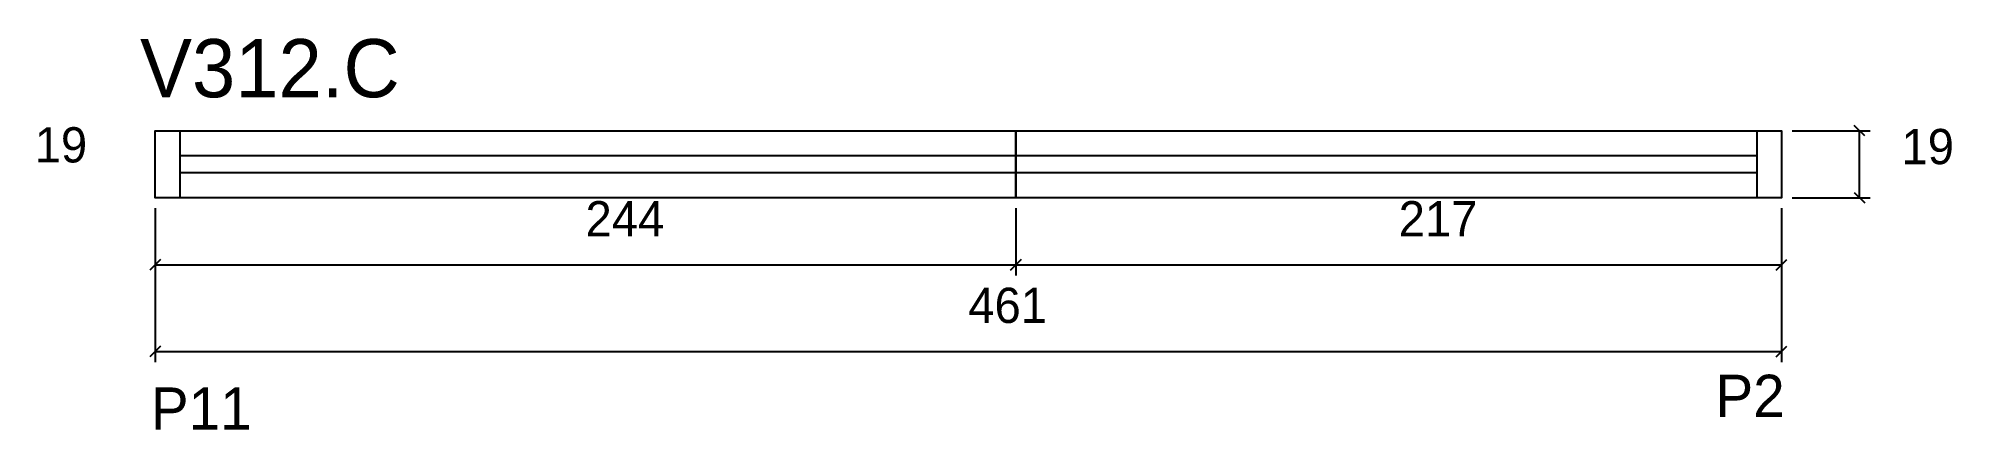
# Model space of a CAD drawing. Header units: metres. Extents: x 3946 to 4489, y 460 to 571.
import ezdxf

# ---------------------------------------------------------------- set-up
doc = ezdxf.new("R2010")
doc.units = ezdxf.units.M

msp = doc.modelspace()

# ---------------------------------------------------------------- linework, layer by layer
at = {"layer": 'COTA', "color": 4}
for p, q in [((4443.39, 544.5), (4465.51, 544.5)), ((4462.51, 525.5), (4462.51, 544.5)), ((3979.39, 522.5), (3979.39, 478.87)), ((3979.39, 522.5), (3979.39, 503.45)), ((4223.39, 522.5), (4223.39, 503.45)), ((4223.39, 522.5), (4223.39, 503.45)), ((4440.39, 522.5), (4440.39, 478.87)), ((4440.39, 522.5), (4440.39, 503.45)), ((4443.39, 525.5), (4465.51, 525.5)), ((3979.39, 506.45), (4223.39, 506.45)), ((4223.39, 506.45), (4440.39, 506.45)), ((3979.39, 481.87), (4440.39, 481.87))]:
    msp.add_line(p, q, dxfattribs=at)
at = {"layer": 'COTA'}
for p, q in [((4464.01, 543), (4461.01, 546)), ((4461.01, 527), (4464.01, 524)), ((3980.89, 507.95), (3977.89, 504.95)), ((4224.89, 507.95), (4221.89, 504.95)), ((4221.89, 504.95), (4224.89, 507.95)), ((4438.89, 504.95), (4441.89, 507.95)), ((3980.89, 483.37), (3977.89, 480.37)), ((4438.89, 480.37), (4441.89, 483.37))]:
    msp.add_line(p, q, dxfattribs=at)
at = {"layer": 'Painéis', "color": 200}
for points in [[(4223.39, 525.5), (3979.39, 525.5), (3979.39, 544.5), (4223.39, 544.5), (4223.39, 525.5)], [(4223.39, 544.5), (4440.39, 544.5), (4440.39, 525.5), (4223.39, 525.5), (4223.39, 544.5)]]:
    msp.add_lwpolyline(points, dxfattribs=at)
at = {"layer": 'SARR_2.2x7', "color": 40}
for p, q in [((3986.39, 544.5), (3986.39, 525.5)), ((4433.39, 544.5), (4433.39, 525.5)), ((3986.39, 537.5), (4223.39, 537.5)), ((4223.39, 537.5), (4433.39, 537.5)), ((4223.39, 532.5), (3986.39, 532.5)), ((4433.39, 532.5), (4223.39, 532.5))]:
    msp.add_line(p, q, dxfattribs=at)

# ---------------------------------------------------------------- texts
at = {"layer": '5', "color": 5}
for s, p in [('P2', (4421.69, 463.29)), ('P11', (3978.18, 459.68))]:
    msp.add_text(s, height=12, dxfattribs=at).set_placement(p)
at = {"layer": 'COTA', "color": 240}
for s, p in [('19', (3945.24, 535.49)), ('19', (4474.42, 535)), ('244', (4101.39, 514.52)), ('217', (4331.89, 514.52)), ('461', (4209.89, 489.97))]:
    msp.add_text(s, height=10, dxfattribs=at).set_placement(p)
at = {"layer": 'NOMENCLATURA', "color": 7}
msp.add_text('V312.C', height=16.5, dxfattribs=at).set_placement((3975.11, 553.97))

doc.saveas('drawing.dxf')
